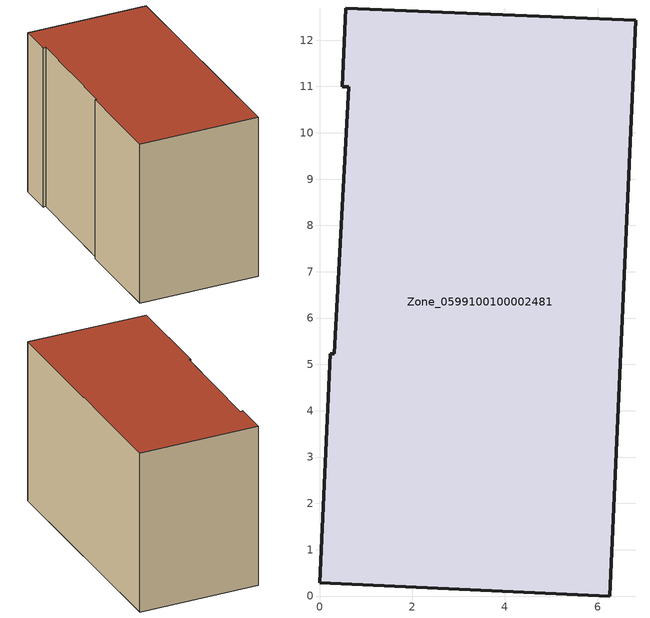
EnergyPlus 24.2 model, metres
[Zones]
Zone_0599100100002481
 floor ground (C_G): 0.23,5.23 0.32,5.23 0.63,10.99 0.49,11 0.56,12.69 6.83,12.43 6.26,0 0,0.28 z0.98
 wall outside (C_F): 0.63,10.99 0.32,5.23 0.23,5.23 0,0.28 6.26,0 6.83,12.43 0.56,12.69 0.49,11 0.63,10.99 z0.98:9.61
 roof outside (C_R): 0.32,5.23 0.23,5.23 0,0.28 6.26,0 6.83,12.43 0.56,12.69 0.49,11 0.63,10.99 z9.61
[BUILDING]
Pand.0599100100002481: North Axis=0; Terrain=City; Loads Convergence Tolerance Value=0.04; Temperature Convergence Tolerance Value=0.4; Solar Distribution=FullExterior; Maximum Number of Warmup Days=25; Minimum Number of Warmup Days=1
[Site:Location]
Rotterdam.The.Hague.AP_ZH_NLD Design_Conditions: Latitude=51.96; Longitude=4.45; Time Zone=1; Elevation=-4.5
[SITE:GROUNDTEMPERATURE:BUILDINGSURFACE]
18, 18, 18, 18, 18, 18, 18, 18, 18, 18, 18, 18
[MATERIAL] Thermal Absorptance=0.9; Solar Absorptance=0.7; Visible Absorptance=0.7
Name | Roughness | Thickness | Conductivity | Density | Specific Heat
G.TI.2006-2014 | MediumSmooth | 0.15 | 0.06 | 540 | 1210
F.TI.2006-2014 | Rough | 0.3 | 0.12 | 1920 | 840
R.TI.2006-2014 | MediumRough | 0.2 | 0.08 | 1500 | 1000
[CONSTRUCTION]
C_G: G.TI.2006-2014
C_F: F.TI.2006-2014
C_R: R.TI.2006-2014
[ZONE]
Zone_0599100100002481: Type=1; Multiplier=1; Ceiling Height=Autocalculate; Volume=Autocalculate; Floor Area=autocalculate; Part of Total Floor Area=Yes
[ZONEINFILTRATION:DESIGNFLOWRATE]
Infil_Zone_0599100100002481: Zone or ZoneList or Space or SpaceList=Zone_0599100100002481; Schedule=AlwaysOn; Design Flow Rate Calculation Method=Flow/Area; Flow Rate per Floor Area=0.0015; Constant Term Coefficient=1; Temperature Term Coefficient=0; Velocity Term Coefficient=0; Velocity Squared Term Coefficient=0
[HVACTEMPLATE:ZONE:IDEALLOADSAIRSYSTEM]
Zone_0599100100002481: Maximum Heating Supply Air Temperature=50; Minimum Cooling Supply Air Temperature=13; Maximum Heating Supply Air Humidity Ratio=0.0156; Minimum Cooling Supply Air Humidity Ratio=0.0077; Heating Limit=NoLimit; Cooling Limit=NoLimit; Dehumidification Control Type=ConstantSensibleHeatRatio; Cooling Sensible Heat Ratio=0.7; Dehumidification Setpoint=60; Humidification Control Type=None; Humidification Setpoint=30; Outdoor Air Method=None; Outdoor Air Flow Rate per Person=0.00944; Outdoor Air Flow Rate per Zone Floor Area=0; Outdoor Air Flow Rate per Zone=0; Demand Controlled Ventilation Type=None; Outdoor Air Economizer Type=NoEconomizer; Heat Recovery Type=None; Sensible Heat Recovery Effectiveness=0.7; Latent Heat Recovery Effectiveness=0.65
[ZONECONTROL:THERMOSTAT]
ThermostatControl_Zone_0599100100002481: Zone or ZoneList=Zone_0599100100002481; Control Type Schedule=DualSetpointControlType; Control 1=Thermostat_Zone_0599100100002481; Temperature Difference Between Cutout And Setpoint=0
[THERMOSTATSETPOINT:DUALSETPOINT]
Thermostat_Zone_0599100100002481: Heating Setpoint Temperature Schedule=HeatingSetpoint_Zone_0599100100002481; Cooling Setpoint Temperature Schedule=CoolingSetpoint_Zone_0599100100002481
[SCHEDULE:COMPACT]
HeatingSetpoint_Zone_0599100100002481: Through: 12/31, For: AllDays, Until: 24:00, 21
CoolingSetpoint_Zone_0599100100002481: Through: 12/31, For: AllDays, Until: 24:00, 24
DualSetpointControlType: Through: 12/31, For: AllDays, Until: 24:00, 4
AlwaysOn: Through: 12/31, For: AllDays, Until: 24:00, 1
